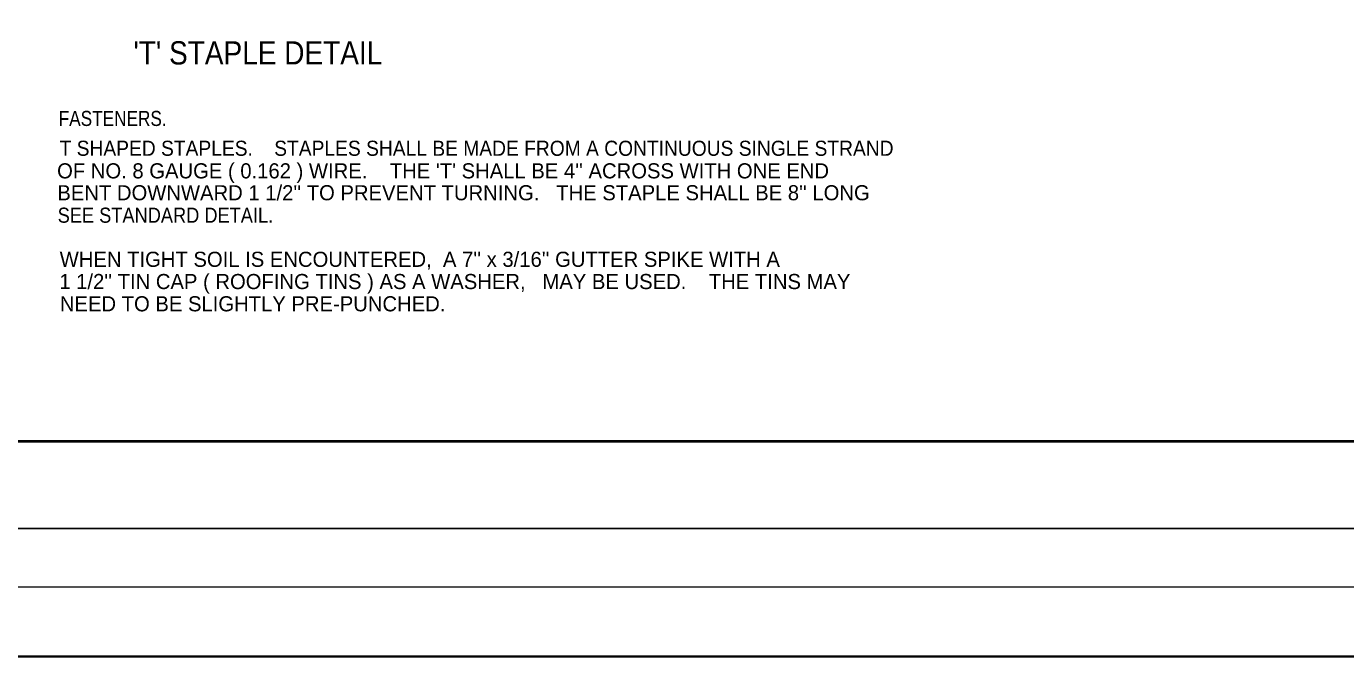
# Model space of a CAD drawing. Extents: x 49 to 419, y -329 to -58.
# Drawn here: x 206.9 to 320.2, y -328.9 to -274.7 of the extents above; entities that cross this region are included whole.
import ezdxf

# ---------------------------------------------------------------- set-up
doc = ezdxf.new("R2010")
doc.units = 0
doc.header["$LTSCALE"] = 0.52
doc.layers.add('1', color=7, linetype='Continuous', lineweight=13)

msp = doc.modelspace()

# ---------------------------------------------------------------- linework, layer by layer
at = {"layer": '1', "lineweight": 40}
msp.add_line((83.8062, -310.3648), (408.9981, -310.3648), dxfattribs=at)
at = {"layer": '1', "lineweight": 25}
msp.add_line((68.7972, -317.8691), (414.0014, -317.8691), dxfattribs=at)
at = {"layer": '1'}
msp.add_line((53.7885, -322.8724), (414.0014, -322.8724), dxfattribs=at)
at = {"layer": '1', "lineweight": 35}
msp.add_lwpolyline([(49.0621, -328.8824), (419.2067, -328.8824), (419.2067, -57.8148), (49.0621, -57.8148)], close=True, dxfattribs=at)

# ---------------------------------------------------------------- texts
at = {"layer": '1'}
for s, height, width, p in [("'T' STAPLE DETAIL", 2, 0.9, (216.0607, -277.954)), ('FASTENERS.  ', 1.3, 0.85, (209.6345, -283.2426)), ('T SHAPED STAPLES.    STAPLES SHALL BE MADE FROM A CONTINUOUS SINGLE STRAND', 1.3, 0.95, (209.7106, -285.8098)), ('SEE STANDARD DETAIL.', 1.3, 0.9, (209.5476, -291.5666))]:
    msp.add_text(s, height=height, dxfattribs=dict(at, width=width)).set_placement(p)
for s, p in [("OF NO. 8 GAUGE ( 0.162 ) WIRE.    THE 'T' SHALL BE 4'' ACROSS WITH ONE END", (209.4988, -287.7506)), ("BENT DOWNWARD 1 1/2'' TO PREVENT TURNING.   THE STAPLE SHALL BE 8'' LONG ", (209.519, -289.6341)), ("WHEN TIGHT SOIL IS ENCOUNTERED,  A 7'' x 3/16'' GUTTER SPIKE WITH A ", (209.7209, -295.3581)), ("1 1/2'' TIN CAP ( ROOFING TINS ) AS A WASHER,   MAY BE USED.    THE TINS MAY", (209.686, -297.2718)), ('NEED TO BE SLIGHTLY PRE-PUNCHED.', (209.7347, -299.1851))]:
    msp.add_text(s, height=1.3, dxfattribs=at).set_placement(p)

doc.saveas('drawing.dxf')
